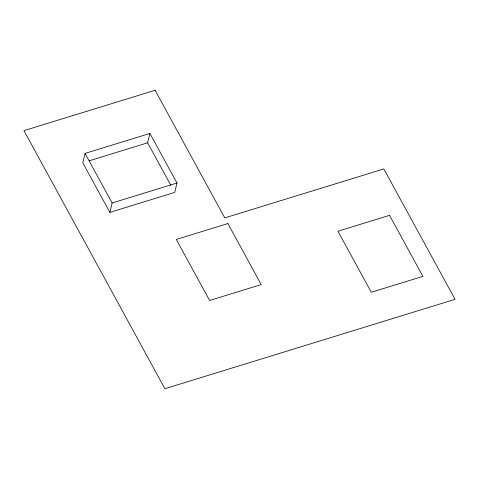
<?xml version="1.0" encoding="UTF-8"?>
<svg xmlns="http://www.w3.org/2000/svg" width="479" height="479" viewBox="0 0 479 479"><rect width="100%" height="100%" fill="white"/><g stroke="black" fill="none" stroke-linecap="round" stroke-linejoin="round"><path stroke-width="0.72" d="M85.058 153.4L82.783 162.8L109.865 212.389L174.709 192.408L176.985 183.008L149.903 133.425L85.058 153.4L112.134 202.988L109.865 212.389M170.793 185.229L147.634 142.82L149.903 133.425M89.196 160.824L147.634 142.82M112.134 202.988L176.985 183.008M155.106 90.28L23.95 130.635L164.878 388.72L455.05 299.345L383.823 168.943L224.777 217.891L155.106 90.28M227.878 223.561L176.296 239.452L209.628 300.483L261.211 284.592L227.878 223.561M389.547 215.346L337.964 231.237L371.291 292.268L422.873 276.377L389.547 215.346"/></g></svg>
